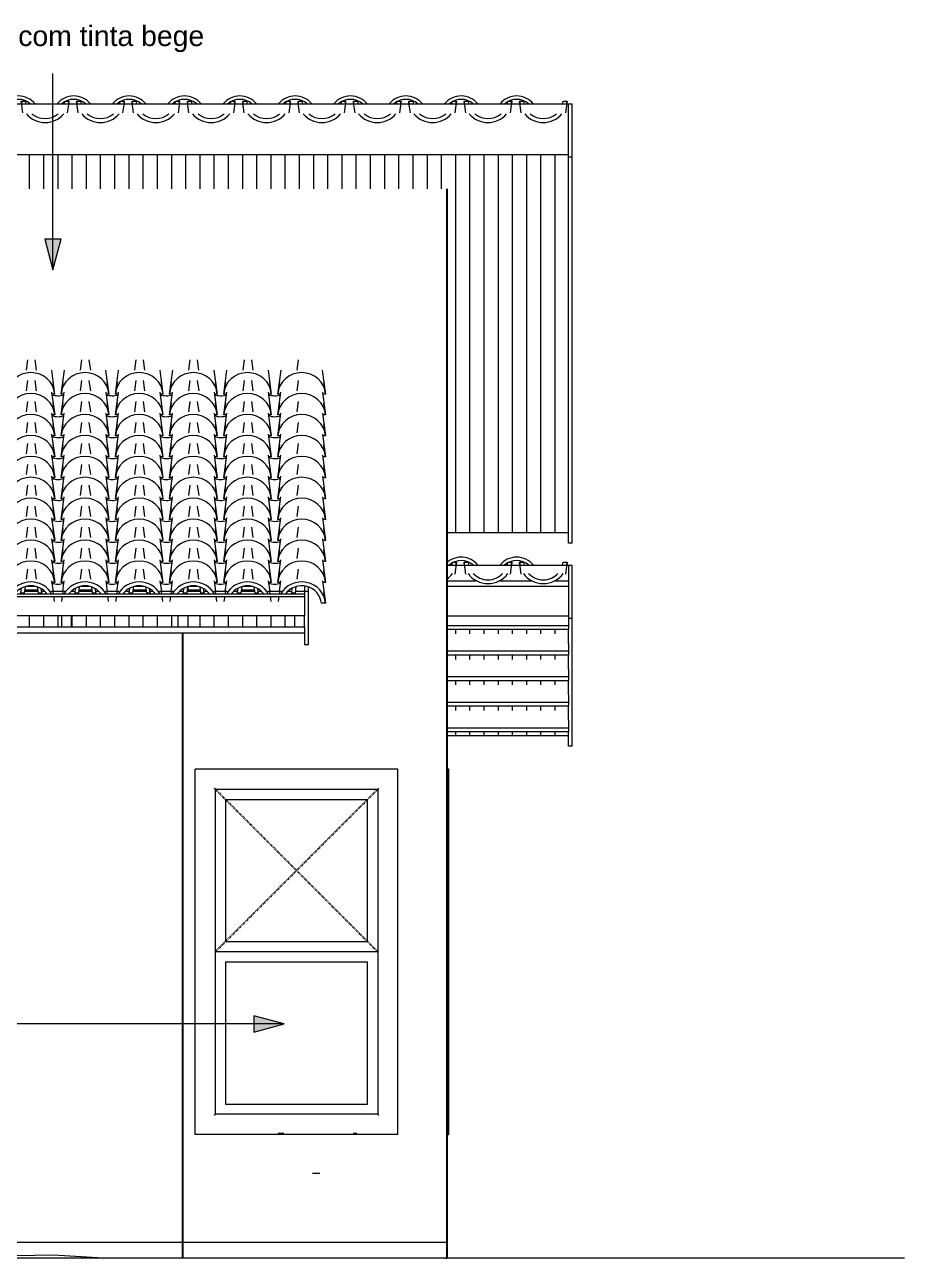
# Model space of a CAD drawing. Header units: millimetres. Extents: x -12976 to 58202, y -2238 to 7407.
# Drawn here: x 5576 to 9911, y 0 to 6076 of the extents above; entities that cross this region are included whole.
import ezdxf

# ---------------------------------------------------------------- set-up
doc = ezdxf.new("R2010")
doc.units = ezdxf.units.MM
doc.linetypes.add('Dash', pattern=[6.35, 3.175, -3.175])
for name, color, linetype, lineweight in [('A-DETL-THIN', 151, 'Continuous', 9), ('A-GLAZ', 151, 'Continuous', 9), ('A-GLAZ-CURT', 52, 'Continuous', 9), ('A-GLAZ-CWMG', 51, 'Continuous', 9), ('A-GLAZ-HDLN', 1, 'Dash', 25), ('A-ROOF', 132, 'Continuous', 9), ('A-ROOF-OTLN', 132, 'Continuous', 9), ('A-ROOF-PATT', 132, 'Continuous', 9), ('A-WALL', 113, 'Continuous', 25), ('C-TOPO', 7, 'Continuous', 9), ('G-ANNO-TEXT', 231, 'Continuous', 9), ('I-FURN', 30, 'Continuous', 9)]:
    doc.layers.add(name, color=color, linetype=linetype, lineweight=lineweight)
doc.styles.add('Arial', font='arial.ttf', dxfattribs={"height": 100})

# ---------------------------------------------------------------- blocks, each defined once
blk = doc.blocks.new('Janela basculante e folha fixa - 80 x 160 cm-4197805-FACHADA POSTERIOR')
at = {"layer": 'A-GLAZ'}
for p, q in [((7665.4, 2410), (7655.4, 2410)), ((7665.4, 610), (7665.4, 2410)), ((7655.4, 610), (7665.4, 610))]:
    blk.add_line(p, q, dxfattribs=at)
blk = doc.blocks.new('Janela basculante e folha fixa - 80 x 160 cm-V1-FACHADA POSTERIOR')
at = {"layer": 'A-GLAZ'}
for p, q in [((7415.4, 2410), (6415.4, 2410)), ((6415.4, 610), (6415.4, 2410)), ((7415.4, 610), (7415.4, 2410)), ((6515.4, 710), (6515.4, 2310)), ((6515.4, 2310), (7315.4, 2310)), ((7315.4, 2310), (7315.4, 710)), ((6565.4, 2260), (6565.4, 1560)), ((6565.4, 2260), (7265.4, 2260)), ((7265.4, 1560), (7265.4, 2260)), ((6565.4, 1560), (7265.4, 1560)), ((7315.4, 1510), (6515.4, 1510)), ((6565.4, 1460), (6565.4, 760)), ((6565.4, 1460), (7265.4, 1460)), ((7265.4, 760), (7265.4, 1460)), ((6565.4, 760), (7265.4, 760)), ((7315.4, 710), (6515.4, 710)), ((7415.4, 610), (6415.4, 610))]:
    blk.add_line(p, q, dxfattribs=at)
for points, knots in [([(6515.4, 2310), (6515.4, 2310), (6515.3, 2310.1), (6515, 2310.4), (6514.7, 2310.7), (6514.4, 2311), (6514.1, 2311.2), (6513.8, 2311.5), (6513.5, 2311.9), (6513.2, 2312.2), (6512.8, 2312.6), (6512.3, 2313.1), (6511.5, 2313.9), (6510.8, 2314.6), (6510.4, 2315)], [-1, -1, -1, -1, -0.833333, -0.75, -0.666667, -0.583333, -0.541667, -0.5, -0.416667, -0.375, -0.333333, -0.25, -0.166667, 0, 0, 0, 0]), ([(7320.4, 2315), (7319.9, 2314.6), (7319.3, 2313.9), (7318.5, 2313.1), (7318, 2312.6), (7317.6, 2312.2), (7317.2, 2311.9), (7316.9, 2311.5), (7316.6, 2311.2), (7316.3, 2311), (7316, 2310.7), (7315.7, 2310.4), (7315.5, 2310.1), (7315.4, 2310), (7315.4, 2310)], [0, 0, 0, 0, 0.166667, 0.25, 0.333333, 0.375, 0.416667, 0.5, 0.541667, 0.583333, 0.666667, 0.75, 0.833333, 1, 1, 1, 1]), ([(6510.4, 705), (6510.8, 705.4), (6511.5, 706.1), (6512.3, 706.9), (6512.8, 707.4), (6513.2, 707.8), (6513.5, 708.1), (6513.8, 708.5), (6514.1, 708.8), (6514.4, 709), (6514.7, 709.3), (6515, 709.6), (6515.3, 709.9), (6515.4, 710), (6515.4, 710)], [0, 0, 0, 0, 0.166667, 0.25, 0.333333, 0.375, 0.416667, 0.5, 0.541667, 0.583333, 0.666667, 0.75, 0.833333, 1, 1, 1, 1]), ([(7320.4, 705), (7319.9, 705.4), (7319.3, 706.1), (7318.5, 706.9), (7318, 707.4), (7317.6, 707.8), (7317.2, 708.1), (7316.9, 708.5), (7316.6, 708.8), (7316.3, 709), (7316, 709.3), (7315.7, 709.6), (7315.5, 709.9), (7315.4, 710), (7315.4, 710)], [0, 0, 0, 0, 0.166667, 0.25, 0.333333, 0.375, 0.416667, 0.5, 0.541667, 0.583333, 0.666667, 0.75, 0.833333, 1, 1, 1, 1])]:
    blk.add_open_spline(points, degree=3, knots=knots, dxfattribs=at)
at = {"layer": 'A-GLAZ-HDLN'}
for p, q in [((6515.4, 2310), (7315.4, 1510)), ((6515.4, 1510), (7315.4, 2310))]:
    blk.add_line(p, q, dxfattribs=at)
blk = doc.blocks.new('Blks_Mob Bonaldo_Poltrona Pil Design - Único-3564971-FACHADA POSTERIOR')
at = {"layer": 'I-FURN', "color": 8}
for p, q in [((6852.2, 614.5), (6824.2, 614.5)), ((7211.8, 614.5), (7195, 614.5)), ((6994.1, 419.7), (7030.9, 419.7))]:
    blk.add_line(p, q, dxfattribs=at)
blk = doc.blocks.new('Rectangular Mullion - Ripa-3577153-FACHADA POSTERIOR')
at = {"layer": 'A-GLAZ-CWMG'}
for p, q in [((7655.4, 3337.3), (7799.8, 3337.3)), ((8255.4, 3308.6), (7655.4, 3308.6)), ((7917.8, 3337.3), (8072.7, 3337.3)), ((8190.6, 3337.3), (8255.4, 3337.3)), ((8255.4, 3337.3), (8255.4, 3308.6)), ((8255.4, 3308.6), (8255.4, 3304.4))]:
    blk.add_line(p, q, dxfattribs=at)
blk = doc.blocks.new('Rectangular Mullion - Terça-3577237-FACHADA POSTERIOR')
at = {"layer": 'A-GLAZ-CWMG'}
for p, q in [((8255.4, 3163.5), (8255.4, 3115.9)), ((8255.4, 3115.9), (7655.4, 3115.9)), ((8255.4, 3115.9), (8255.4, 3098.7)), ((7655.4, 3098.7), (8255.4, 3098.7))]:
    blk.add_line(p, q, dxfattribs=at)
blk = doc.blocks.new('Rectangular Mullion - Terça-3577243-FACHADA POSTERIOR')
at = {"layer": 'A-GLAZ-CWMG'}
for p, q in [((8255.4, 2650.2), (8255.4, 2611.9)), ((8255.4, 2611.9), (7655.4, 2611.9)), ((7655.4, 2594.7), (8255.4, 2594.7)), ((8255.4, 2611.9), (8255.4, 2594.7))]:
    blk.add_line(p, q, dxfattribs=at)
blk = doc.blocks.new('Rectangular Mullion - Ripa-3577505-FACHADA POSTERIOR')
at = {"layer": 'A-GLAZ-CWMG'}
for p, q in [((301, 3291.4), (238.4, 3291.4)), ((293.5, 3308.6), (242, 3308.6)), ((568, 3291.4), (505.3, 3291.4)), ((560.4, 3308.6), (508.9, 3308.6)), ((834.9, 3291.4), (772.2, 3291.4)), ((827.4, 3308.6), (775.8, 3308.6)), ((1101.8, 3291.4), (1039.1, 3291.4)), ((1094.3, 3308.6), (1042.7, 3308.6)), ((1368.7, 3291.4), (1306, 3291.4)), ((1361.2, 3308.6), (1309.7, 3308.6)), ((1635.7, 3291.4), (1573, 3291.4)), ((1628.1, 3308.6), (1576.6, 3308.6)), ((1902.6, 3291.4), (1839.9, 3291.4)), ((1895.1, 3308.6), (1843.5, 3308.6)), ((2169.5, 3291.4), (2106.8, 3291.4)), ((2162, 3308.6), (2110.4, 3308.6)), ((2436.4, 3291.4), (2373.7, 3291.4)), ((2428.9, 3308.6), (2377.4, 3308.6)), ((2703.4, 3291.4), (2640.7, 3291.4)), ((2695.8, 3308.6), (2644.3, 3308.6)), ((2962.8, 3308.6), (2936.2, 3308.6)), ((2970.3, 3291.4), (2936.2, 3291.4)), ((3237.2, 3291.4), (3174.5, 3291.4)), ((3229.7, 3308.6), (3178.1, 3308.6)), ((3460.4, 3291.4), (3441.4, 3291.4)), ((3460.4, 3308.6), (3445, 3308.6)), ((3771, 3291.4), (3708.4, 3291.4)), ((3763.5, 3308.6), (3712, 3308.6)), ((4034.5, 3291.4), (3975.3, 3291.4)), ((4030.4, 3308.6), (3978.9, 3308.6)), ((4304.9, 3291.4), (4242.2, 3291.4)), ((4297.4, 3308.6), (4245.8, 3308.6)), ((4571.8, 3291.4), (4509.1, 3291.4)), ((4564.3, 3308.6), (4512.7, 3308.6)), ((4838.7, 3291.4), (4776, 3291.4)), ((4831.2, 3308.6), (4779.7, 3308.6)), ((5105.7, 3291.4), (5043, 3291.4)), ((5098.1, 3308.6), (5046.6, 3308.6)), ((5372.6, 3291.4), (5309.9, 3291.4)), ((5365.1, 3308.6), (5313.5, 3308.6)), ((5639.5, 3291.4), (5576.8, 3291.4)), ((5632, 3308.6), (5580.4, 3308.6)), ((5906.4, 3291.4), (5843.7, 3291.4)), ((5898.9, 3308.6), (5847.4, 3308.6)), ((6173.4, 3291.4), (6110.7, 3291.4)), ((6165.8, 3308.6), (6114.3, 3308.6)), ((6432.8, 3308.6), (6381.2, 3308.6)), ((6440.3, 3291.4), (6381.2, 3291.4)), ((6707.2, 3291.4), (6644.5, 3291.4)), ((6699.7, 3308.6), (6648.1, 3308.6))]:
    blk.add_line(p, q, dxfattribs=at)
blk = doc.blocks.new('Rectangular Mullion - Caibro-4257888-FACHADA POSTERIOR')
at = {"layer": 'A-GLAZ-CWMG'}
for p, q in [((6905.4, 3163.6), (6905.4, 3109.7)), ((6955.4, 3109.7), (6955.4, 3163.6)), ((6905.4, 3109.7), (6955.4, 3109.7))]:
    blk.add_line(p, q, dxfattribs=at)
blk = doc.blocks.new('Rectangular Mullion - Caibro-4257885-FACHADA POSTERIOR')
at = {"layer": 'A-GLAZ-CWMG'}
for p, q in [((589.5, 3163.6), (589.5, 3109.7)), ((639.5, 3109.7), (639.5, 3163.6)), ((589.5, 3109.7), (639.5, 3109.7))]:
    blk.add_line(p, q, dxfattribs=at)
blk = doc.blocks.new('Rectangular Mullion - Caibro-V6-FACHADA POSTERIOR')
at = {"layer": 'A-GLAZ-CWMG'}
for p, q in [((6381.2, 3283.5), (6381.2, 3308.6)), ((6331.2, 3163.6), (6331.2, 3109.7)), ((6381.2, 3109.7), (6381.2, 3163.6)), ((6331.2, 3109.7), (6381.2, 3109.7))]:
    blk.add_line(p, q, dxfattribs=at)
blk = doc.blocks.new('COLONIAL BASE - COLONIAL BASE-3578828-FACHADA POSTERIOR')
at = {"layer": 'A-GLAZ-CURT'}
for p, q in [((7743.5, 3413.5), (7741.5, 3428.2)), ((7741.5, 3428.2), (7761.5, 3428.2)), ((7749.5, 3369.2), (7742.4, 3420)), ((7956, 3428.2), (7976, 3428.2)), ((7975.1, 3420), (7968, 3369.2)), ((7976, 3428.2), (7974, 3413.5))]:
    blk.add_line(p, q, dxfattribs=at)
for centre, major_axis, start_param, end_param in [((7727.2, 3355.1), (102.8, 0), 0.63984, 2.351477), ((7727.2, 3355.1), (85.3, 0), 0.797984, 2.343608), ((7858.8, 3435.4), (117.5, 0), 3.205466, 3.338111), ((7858.8, 3435.4), (97.5, 0), 3.218592, 3.379417), ((7858.8, 3435.4), (97.5, 0), 6.045361, 6.16477), ((7858.8, 3435.4), (97.5, 0), 6.165433, 6.206186), ((7858.8, 3435.4), (117.5, 0), 6.086667, 6.219312), ((7858.8, 3435.4), (117.5, 0), 3.729518, 5.695259), ((7858.8, 3435.4), (97.5, 0), 3.877413, 5.547365)]:
    blk.add_ellipse(centre, major_axis=major_axis, ratio=0.957826, start_param=start_param, end_param=end_param, dxfattribs=at)
blk = doc.blocks.new('COLONIAL BASE - COLONIAL BASE-V9-FACHADA POSTERIOR')
at = {"layer": 'A-GLAZ-CURT'}
for p, q in [((7683.1, 3428.2), (7703.2, 3428.2)), ((7702.3, 3420), (7695.2, 3369.2)), ((7703.2, 3428.2), (7701.2, 3413.5))]:
    blk.add_line(p, q, dxfattribs=at)
for major_axis, start_param, end_param in [((97.5, 0), 6.045361, 6.16477), ((97.5, 0), 6.165433, 6.206186), ((117.5, 0), 6.086667, 6.219312), ((97.5, 0), 5.510582, 5.547365), ((117.5, 0), 5.350496, 5.695259)]:
    blk.add_ellipse((7585.9, 3435.4), major_axis=major_axis, ratio=0.957826, start_param=start_param, end_param=end_param, dxfattribs=at)
blk = doc.blocks.new('COLONIAL BASE - COLONIAL BASE-V10-FACHADA POSTERIOR')
at = {"layer": 'A-GLAZ-CURT'}
for p, q in [((8016.3, 3413.5), (8014.3, 3428.2)), ((8014.3, 3428.2), (8034.4, 3428.2)), ((8022.3, 3369.2), (8015.2, 3420)), ((8228.8, 3428.2), (8248.8, 3428.2)), ((8248, 3420), (8240.8, 3369.2)), ((8248.8, 3428.2), (8246.8, 3413.5))]:
    blk.add_line(p, q, dxfattribs=at)
for centre, major_axis, start_param, end_param in [((8000.1, 3355.1), (102.8, 0), 0.63984, 2.501753), ((8000.1, 3355.1), (85.3, 0), 0.797984, 2.343608), ((8131.6, 3435.4), (117.5, 0), 3.205466, 3.338111), ((8131.6, 3435.4), (97.5, 0), 3.218592, 3.379417), ((8131.6, 3435.4), (97.5, 0), 6.045361, 6.206186), ((8131.6, 3435.4), (117.5, 0), 6.086667, 6.219312), ((8131.6, 3435.4), (117.5, 0), 3.729518, 5.695259), ((8131.6, 3435.4), (97.5, 0), 3.877413, 5.547365)]:
    blk.add_ellipse(centre, major_axis=major_axis, ratio=0.957826, start_param=start_param, end_param=end_param, dxfattribs=at)
blk = doc.blocks.new('COLONIAL BASE - COLONIAL BASE-4234113-FACHADA POSTERIOR')
at = {"layer": 'A-GLAZ-CURT'}
for p, q in [((7743.4, 5685.5), (7741.5, 5699.6)), ((7741.5, 5699.6), (7761.5, 5699.6)), ((7749.3, 5641.5), (7742.4, 5691.3)), ((7956, 5699.6), (7976, 5699.6)), ((7975.1, 5691.3), (7968.2, 5641.5)), ((7976, 5699.6), (7974.1, 5685.5))]:
    blk.add_line(p, q, dxfattribs=at)
for centre, major_axis, start_param, end_param in [((7727.2, 5626.4), (102.8, 0), 0.648016, 2.493576), ((7727.2, 5626.4), (85.3, 0), 0.811505, 2.330088), ((7858.8, 5706.7), (117.5, 0), 3.205466, 3.332025), ((7858.8, 5706.7), (97.5, 0), 3.218592, 3.372085), ((7858.8, 5706.7), (97.5, 0), 6.052693, 6.16477), ((7858.8, 5706.7), (97.5, 0), 6.165433, 6.206186), ((7858.8, 5706.7), (117.5, 0), 6.092753, 6.219312), ((7858.8, 5706.7), (117.5, 0), 3.815207, 5.609571), ((7858.8, 5706.7), (97.5, 0), 3.986288, 5.43849)]:
    blk.add_ellipse(centre, major_axis=major_axis, ratio=0.957826, start_param=start_param, end_param=end_param, dxfattribs=at)
blk = doc.blocks.new('COLONIAL BASE - COLONIAL BASE-V11-FACHADA POSTERIOR')
at = {"layer": 'A-GLAZ-CURT'}
for p, q in [((7197.8, 5685.5), (7195.8, 5699.6)), ((7195.8, 5699.6), (7215.9, 5699.6)), ((7203.7, 5641.5), (7196.7, 5691.3)), ((7410.3, 5699.6), (7430.4, 5699.6)), ((7429.5, 5691.3), (7422.5, 5641.5)), ((7430.4, 5699.6), (7428.5, 5685.5))]:
    blk.add_line(p, q, dxfattribs=at)
for centre, major_axis, start_param, end_param in [((7181.6, 5626.4), (102.8, 0), 0.648016, 2.493576), ((7181.6, 5626.4), (85.3, 0), 0.811505, 2.330088), ((7313.1, 5706.7), (117.5, 0), 3.205466, 3.332025), ((7313.1, 5706.7), (97.5, 0), 3.218592, 3.372085), ((7313.1, 5706.7), (97.5, 0), 6.054291, 6.16477), ((7313.1, 5706.7), (97.5, 0), 6.165433, 6.206186), ((7313.1, 5706.7), (117.5, 0), 6.092753, 6.219312), ((7313.1, 5706.7), (117.5, 0), 3.815207, 5.609571), ((7313.1, 5706.7), (97.5, 0), 3.986288, 5.43849)]:
    blk.add_ellipse(centre, major_axis=major_axis, ratio=0.957826, start_param=start_param, end_param=end_param, dxfattribs=at)
blk = doc.blocks.new('COLONIAL BASE - COLONIAL BASE-V12-FACHADA POSTERIOR')
at = {"layer": 'A-GLAZ-CURT'}
for p, q in [((8016.2, 5685.5), (8014.3, 5699.6)), ((8014.3, 5699.6), (8034.4, 5699.6)), ((8022.2, 5641.5), (8015.2, 5691.3)), ((8228.8, 5699.6), (8248.8, 5699.6)), ((8248, 5691.3), (8241, 5641.5)), ((8248.8, 5699.6), (8246.9, 5685.5))]:
    blk.add_line(p, q, dxfattribs=at)
for centre, major_axis, start_param, end_param in [((8000.1, 5626.4), (102.8, 0), 0.648016, 2.493576), ((8000.1, 5626.4), (85.3, 0), 0.811505, 2.330088), ((8131.6, 5706.7), (117.5, 0), 3.205466, 3.332025), ((8131.6, 5706.7), (97.5, 0), 3.218592, 3.372085), ((8131.6, 5706.7), (97.5, 0), 6.052693, 6.206186), ((8131.6, 5706.7), (117.5, 0), 6.092753, 6.219312), ((8131.6, 5706.7), (117.5, 0), 3.815207, 5.609571), ((8131.6, 5706.7), (97.5, 0), 3.986288, 5.43849)]:
    blk.add_ellipse(centre, major_axis=major_axis, ratio=0.957826, start_param=start_param, end_param=end_param, dxfattribs=at)
blk = doc.blocks.new('COLONIAL BASE - COLONIAL BASE-4234642-FACHADA POSTERIOR')
at = {"layer": 'A-GLAZ-CURT'}
for p, q in [((553.7, 3395), (560.8, 3344.2)), ((779.3, 3344.2), (786.5, 3395)), ((565.9, 3306.6), (569.9, 3277.3)), ((587.9, 3277.3), (585.4, 3297.9)), ((692.3, 3285), (690.3, 3270.8)), ((692.1, 3283.5), (699.4, 3337.5)), ((752.3, 3277.3), (755.1, 3300.8)), ((770.3, 3277.3), (774.5, 3308.1)), ((903.7, 3337.5), (911.1, 3283.5)), ((912.8, 3270.8), (910.9, 3285)), ((569.9, 3277.3), (587.9, 3277.3)), ((689, 3261.1), (685.2, 3234.2)), ((752.3, 3277.3), (770.3, 3277.3)), ((918, 3234.2), (914.2, 3261.1))]:
    blk.add_line(p, q, dxfattribs=at)
for centre, major_axis, start_param, end_param in [((801.6, 3218.8), (117.5, 0), 0.484254, 2.657338), ((801.6, 3218.8), (97.5, 0), 0.592752, 2.548841), ((670.1, 3299.1), (102.8, 0), 3.36491, 3.43477), ((670.1, 3299.1), (85.3, 0), 3.411763, 3.497793), ((670.1, 3299.1), (85.3, 0), 5.926985, 6.013015), ((670.1, 3299.1), (102.8, 0), 5.990008, 6.059868)]:
    blk.add_ellipse(centre, major_axis=major_axis, ratio=0.957826, start_param=start_param, end_param=end_param, dxfattribs=at)
blk = doc.blocks.new('COLONIAL BASE - COLONIAL BASE-V21-FACHADA POSTERIOR')
at = {"layer": 'A-GLAZ-CURT'}
for p, q in [((6692.9, 3395), (6700.1, 3344.2)), ((6918.6, 3344.2), (6925.7, 3395)), ((6705.1, 3306.6), (6709.1, 3277.3)), ((6727.1, 3277.3), (6724.7, 3297.9)), ((6831.6, 3285), (6829.6, 3270.8)), ((6831.4, 3283.5), (6838.7, 3337.5)), ((6891.5, 3277.3), (6894.3, 3300.8)), ((6909.5, 3277.3), (6913.7, 3308.1)), ((7043, 3337.5), (7058.1, 3226)), ((7057.2, 3234.2), (7050.1, 3285)), ((6709.1, 3277.3), (6727.1, 3277.3)), ((6828.2, 3261.1), (6824.4, 3234.2)), ((6891.5, 3277.3), (6909.5, 3277.3)), ((7058.1, 3226), (7038, 3226))]:
    blk.add_line(p, q, dxfattribs=at)
for centre, major_axis, start_param, end_param in [((6940.8, 3218.8), (117.5, 0), 0.063873, 2.657338), ((6940.8, 3218.8), (97.5, 0), 0.076999, 2.548841), ((6809.3, 3299.1), (102.8, 0), 3.36491, 3.43477), ((6809.3, 3299.1), (85.3, 0), 3.411763, 3.497793), ((6809.3, 3299.1), (85.3, 0), 5.926985, 6.013015), ((6809.3, 3299.1), (102.8, 0), 5.990008, 6.059868)]:
    blk.add_ellipse(centre, major_axis=major_axis, ratio=0.957826, start_param=start_param, end_param=end_param, dxfattribs=at)
blk = doc.blocks.new('COLONIAL BASE - COLONIAL BASE-V19-FACHADA POSTERIOR')
at = {"layer": 'A-GLAZ-CURT'}
for p, q in [((1087.5, 3498.1), (1094.7, 3447.3)), ((1313.2, 3447.3), (1320.3, 3498.1)), ((1218.2, 3329), (1233.3, 3440.6)), ((1437.6, 3440.6), (1452.7, 3329)), ((1226.2, 3388.1), (1219, 3337.3)), ((1451.8, 3337.3), (1444.7, 3388.1)), ((1232.1, 3329), (1218.2, 3329)), ((1452.7, 3329), (1438.7, 3329))]:
    blk.add_line(p, q, dxfattribs=at)
for centre, major_axis, start_param, end_param in [((1335.4, 3321.9), (117.5, 0), 0.063873, 3.077719), ((1203.9, 3402.2), (85.3, 0), 4.326004, 5.046238)]:
    blk.add_ellipse(centre, major_axis=major_axis, ratio=0.957826, start_param=start_param, end_param=end_param, dxfattribs=at)
blk = doc.blocks.new('COLONIAL BASE - COLONIAL BASE-V22-FACHADA POSTERIOR')
at = {"layer": 'A-GLAZ-CURT'}
for p, q in [((5892.2, 3498.1), (5899.3, 3447.3)), ((6117.8, 3447.3), (6124.9, 3498.1)), ((6022.8, 3329), (6037.9, 3440.6)), ((6242.2, 3440.6), (6257.3, 3329)), ((6030.8, 3388.1), (6023.7, 3337.3)), ((6256.4, 3337.3), (6249.3, 3388.1)), ((6036.8, 3329), (6022.8, 3329)), ((6257.3, 3329), (6243.4, 3329))]:
    blk.add_line(p, q, dxfattribs=at)
for centre, major_axis, start_param, end_param in [((6140.1, 3321.9), (117.5, 0), 0.063873, 3.077719), ((6008.5, 3402.2), (85.3, 0), 4.331882, 5.046238)]:
    blk.add_ellipse(centre, major_axis=major_axis, ratio=0.957826, start_param=start_param, end_param=end_param, dxfattribs=at)
blk = doc.blocks.new('COLONIAL BASE - COLONIAL BASE-V20-FACHADA POSTERIOR')
at = {"layer": 'A-GLAZ-CURT'}
for p, q in [((286.8, 4425.9), (293.9, 4375.1)), ((417.4, 4256.9), (433.4, 4374.9)), ((512.4, 4375.1), (519.6, 4425.9)), ((635.9, 4374.9), (651.9, 4256.9)), ((425.4, 4315.9), (418.3, 4265.1)), ((651.1, 4265.1), (643.9, 4315.9)), ((431.4, 4256.9), (417.4, 4256.9)), ((651.9, 4256.9), (638, 4256.9))]:
    blk.add_line(p, q, dxfattribs=at)
for centre, major_axis, start_param, end_param in [((534.7, 4249.7), (117.5, 0), 0.063873, 3.077719), ((403.2, 4330), (85.3, 0), 4.326004, 5.046238)]:
    blk.add_ellipse(centre, major_axis=major_axis, ratio=0.957826, start_param=start_param, end_param=end_param, dxfattribs=at)
blk = doc.blocks.new('COLONIAL BASE - COLONIAL BASE-V23-FACHADA POSTERIOR')
at = {"layer": 'A-GLAZ-CURT'}
for p, q in [((5892.2, 4425.9), (5899.3, 4375.1)), ((6022.8, 4256.9), (6038.8, 4374.9)), ((6117.8, 4375.1), (6124.9, 4425.9)), ((6241.3, 4374.9), (6257.3, 4256.9)), ((6030.8, 4315.9), (6023.7, 4265.1)), ((6256.4, 4265.1), (6249.3, 4315.9)), ((6036.8, 4256.9), (6022.8, 4256.9)), ((6257.3, 4256.9), (6243.4, 4256.9))]:
    blk.add_line(p, q, dxfattribs=at)
for centre, major_axis, start_param, end_param in [((6140.1, 4249.7), (117.5, 0), 0.063873, 3.077719), ((6008.5, 4330), (85.3, 0), 4.331882, 5.046238)]:
    blk.add_ellipse(centre, major_axis=major_axis, ratio=0.957826, start_param=start_param, end_param=end_param, dxfattribs=at)

msp = doc.modelspace()

# ---------------------------------------------------------------- hatches: boundary and pattern name
at = {"layer": 'A-ROOF-PATT'}
h = msp.add_hatch(dxfattribs=at)
h.set_pattern_fill('FP_4', color=256, style=0, pattern_type=2)
h.set_pattern_definition([(90, (0, 1190), (-70, 4e-15), [])])
h.paths.add_polyline_path([(8255.4, 3574.7), (8255.4, 5435.5), (-2384.6, 5435.5), (-2384.6, 5266.7), (7655.4, 5266.7), (7655.4, 3574.7), (8122.8, 3574.7)])
h = msp.add_hatch(dxfattribs=at)
h.set_pattern_fill('FP_3', color=256, style=0, pattern_type=2)
h.set_pattern_definition([(90, (0, 7578.52), (-70, 4e-15), [])])
h.paths.add_polyline_path([(65.4, 3109.7), (589.5, 3109.7), (589.5, 3163.6), (65.4, 3163.6), (65.4, 3143)])
h.paths.add_polyline_path([(4099.7, 3109.7), (4608.7, 3109.7), (4608.7, 3163.6), (4084.5, 3163.6), (4084.5, 3109.7)])
h.paths.add_polyline_path([(6905.4, 3109.7), (6905.4, 3163.6), (6381.2, 3163.6), (6381.2, 3109.7), (6871.2, 3109.7)])
h.paths.add_polyline_path([(639.5, 3109.7), (1163.7, 3109.7), (1163.7, 3163.6), (639.5, 3163.6), (639.5, 3143)])
h.paths.add_polyline_path([(4034.5, 3109.7), (4034.5, 3163.6), (3510.4, 3163.6), (3510.4, 3109.7), (4010.3, 3109.7)])
h.paths.add_polyline_path([(1213.7, 3109.7), (1737.9, 3109.7), (1737.9, 3163.6), (1213.7, 3163.6), (1213.7, 3143)])
h.paths.add_polyline_path([(1787.9, 3109.7), (2312, 3109.7), (2311.7, 3163.6), (1787.9, 3163.6), (1787.9, 3143)])
h.paths.add_polyline_path([(6331.2, 3109.7), (6331.2, 3163.6), (5807, 3163.6), (5807, 3109.7), (6290.1, 3109.7)])
h.paths.add_polyline_path([(2362, 3109.7), (2886.2, 3109.7), (2886.2, 3163.6), (2362, 3163.6), (2362, 3143)])
h.paths.add_polyline_path([(5757, 3109.7), (5757, 3163.6), (5232.9, 3163.6), (5232.9, 3109.7), (5753.6, 3109.7)])
h.paths.add_polyline_path([(2936.2, 3109.7), (3460.4, 3109.7), (3460.4, 3163.6), (2936.2, 3163.6), (2936.2, 3143)])
h.paths.add_polyline_path([(5182.9, 3109.7), (5182.9, 3163.6), (4658.7, 3163.6), (4658.7, 3109.7), (5172.5, 3109.7)])
h.paths.add_polyline_path([(794.2, 3308.6), (795.4, 3308.6), (795.4, 3311.4), (776.9, 3308.6), (791.9, 3308.6)])
h.paths.add_polyline_path([(6399.6, 3308.6), (6431.9, 3308.9), (6431, 3309.3), (6407, 3312.2), (6382.2, 3308.6), (6392.7, 3308.6)])
h.paths.add_polyline_path([(6685.9, 3308.6), (6698.9, 3308.9), (6697.9, 3309.3), (6673.9, 3312.2), (6649.2, 3308.6), (6673.9, 3308.6)])
h.paths.add_polyline_path([(253.5, 3308.6), (292.7, 3308.9), (291.8, 3309.3), (267.7, 3312.2), (243, 3308.6), (243.7, 3308.6)])
h.paths.add_polyline_path([(559.6, 3308.6), (559.6, 3308.9), (558.7, 3309.3), (534.7, 3312.2), (509.9, 3308.6), (558.7, 3308.6)])
h = msp.add_hatch(dxfattribs=at)
h.set_pattern_fill('FP_5', color=256, style=0, pattern_type=2)
h.set_pattern_definition([(90, (0, 712.93), (-70, 4e-15), [])])
h.paths.add_polyline_path([(7765.2, 2574.7), (8255.4, 2574.7), (8255.4, 2594.7), (7655.4, 2594.7), (7655.4, 2574.7)])
h.paths.add_polyline_path([(7765.2, 2698.1), (8255.4, 2698.1), (8255.4, 2720.7), (7655.4, 2720.7), (7655.4, 2698.1)])
h.paths.add_polyline_path([(7988.7, 2824.1), (8255.4, 2824.1), (8255.4, 2846.7), (7655.4, 2846.7), (7655.4, 2824.1), (7944, 2824.1)])
h.paths.add_polyline_path([(8033.4, 2950.1), (8255.4, 2950.1), (8255.4, 2972.7), (7655.4, 2972.7), (7655.4, 2950.1), (7988.7, 2950.1)])
h.paths.add_polyline_path([(8167.5, 3076.1), (8255.4, 3076.1), (8255.4, 3098.7), (7655.4, 3098.7), (7655.4, 3076.1), (8122.8, 3076.1)])
at = {"layer": 'G-ANNO-TEXT'}
for points in [[(5715.1, 4869.1), (5755.3, 5019.1), (5674.9, 5019.1)], [(6855, 1154.5), (6705, 1194.7), (6705, 1114.3)]]:
    msp.add_hatch(color=7, dxfattribs=at).paths.add_polyline_path(points)

# ---------------------------------------------------------------- linework, layer by layer
at = {"layer": 'A-DETL-THIN'}
msp.add_line((9910.8, 0), (-12975.7, 0), dxfattribs=at)
at = {"layer": 'A-ROOF'}
for p, q in [((7655.4, 3574.7), (8255.4, 3574.7)), ((15.4, 3109.7), (6955.4, 3109.7)), ((6955.4, 3078.4), (15.4, 3078.4)), ((7655.4, 2574.7), (8255.4, 2574.7))]:
    msp.add_line(p, q, dxfattribs=at)
at = {"layer": 'A-ROOF-OTLN'}
for p, q in [((-2384.6, 5685.5), (8274.4, 5685.5)), ((8255.4, 3522.5), (8255.4, 5685.5)), ((8274.4, 3522.5), (8274.4, 5685.5)), ((8255.4, 5435.5), (-2384.6, 5435.5)), ((8255.4, 5424.5), (8274.4, 5424.5)), ((8274.4, 3522.5), (8255.4, 3522.5)), ((7655.4, 3413.5), (8274.4, 3413.5)), ((8255.4, 3413.5), (8255.4, 3337.3)), ((8274.4, 2522.5), (8274.4, 3413.5)), ((5640.6, 3283.5), (5575.8, 3283.5)), ((5675.8, 3283.5), (5659.4, 3283.5)), ((5773, 3283.5), (5706.4, 3283.5)), ((5823.8, 3283.5), (5803.6, 3283.5)), ((5907.5, 3283.5), (5843, 3283.5)), ((5942.7, 3283.5), (5926.3, 3283.5)), ((6039.9, 3283.5), (5973.3, 3283.5)), ((6090.8, 3283.5), (6070.5, 3283.5)), ((6174.4, 3283.5), (6109.6, 3283.5)), ((6209.6, 3283.5), (6193.3, 3283.5)), ((6306.8, 3283.5), (6240.2, 3283.5)), ((6357.7, 3283.5), (6337.4, 3283.5)), ((6441.3, 3283.5), (6376.5, 3283.5)), ((6476.5, 3283.5), (6460.2, 3283.5)), ((6573.7, 3283.5), (6507.2, 3283.5)), ((6624.6, 3283.5), (6604.3, 3283.5)), ((6708.3, 3283.5), (6643.4, 3283.5)), ((6743.5, 3283.5), (6727.1, 3283.5)), ((6840.6, 3283.5), (6774.1, 3283.5)), ((6891.5, 3283.5), (6871.3, 3283.5)), ((6974.4, 3283.5), (6910.4, 3283.5)), ((6955.4, 3310.4), (6955.4, 3163.6)), ((6974.4, 3022.5), (6974.4, 3305.7)), ((8255.4, 3304.4), (8255.4, 3163.5)), ((6955.4, 3270.8), (15.4, 3270.8)), ((6955.4, 3258.1), (15.4, 3258.1)), ((6955.4, 3163.6), (15.4, 3163.6)), ((8255.4, 3163.5), (7655.4, 3163.5)), ((6955.4, 3109.7), (6955.4, 3022.5)), ((8255.4, 3152.5), (8274.4, 3152.5)), ((8255.4, 3028.2), (8255.4, 3098.7)), ((6955.4, 3022.5), (6974.4, 3022.5)), ((8255.4, 2902.2), (8255.4, 2972.7)), ((8255.4, 2776.2), (8255.4, 2846.7)), ((8255.4, 2650.2), (8255.4, 2720.7)), ((8255.4, 2522.5), (8255.4, 2594.7)), ((8274.4, 2522.5), (8255.4, 2522.5))]:
    msp.add_line(p, q, dxfattribs=at)
at = {"layer": 'A-WALL'}
for p, q in [((7655.4, 5266.7), (7655.4, 0)), ((6355.4, 0), (6355.4, 3078.4))]:
    msp.add_line(p, q, dxfattribs=at)
at = {"layer": 'C-TOPO', "color": 8}
for p, q in [((615.4, 79.8), (6355.4, 79.8)), ((4679.4, 79.8), (5716.7, 79.8)), ((4679.4, 79.8), (5716.7, 79.8)), ((5716.7, 79.8), (5963.3, 79.8)), ((5716.7, 79.8), (5963.3, 79.8)), ((5963.3, 79.8), (5978, 79.8)), ((5963.3, 79.8), (5978, 79.8)), ((5978, 79.8), (6353.3, 79.8)), ((5978, 79.8), (6353.3, 79.8)), ((6353.3, 79.8), (6355.4, 79.8)), ((6353.3, 79.8), (6355.4, 79.8)), ((6355.4, 79.8), (6997, 79.8)), ((6355.4, 79.8), (6355.4, 1.8)), ((6355.4, 79.8), (6997, 79.8)), ((6355.4, 79.8), (6355.4, 1.8)), ((6355.4, 79.8), (7655.4, 79.8)), ((6997, 79.8), (7638.7, 79.8)), ((6997, 79.8), (7638.7, 79.8)), ((7638.7, 79.8), (7648.8, 79.8)), ((7638.7, 79.8), (7648.8, 79.8)), ((7648.8, 79.8), (7655.4, 79.8)), ((7648.8, 79.8), (7655.4, 79.8)), ((7655.4, 79.8), (7655.4, 0.2)), ((7655.4, 79.8), (7655.4, 0.2)), ((4679.4, 1.8), (5716.7, 16.5)), ((4679.4, 1.8), (5716.7, 16.5)), ((5716.7, 16.5), (5963.3, 1.8)), ((5716.7, 16.5), (5963.3, 1.8)), ((5963.3, 1.8), (5978, 1.8)), ((5963.3, 1.8), (5978, 1.8)), ((5978, 1.8), (6353.3, 1.8)), ((5978, 1.8), (6353.3, 1.8)), ((6353.3, 1.8), (6355.4, 1.8)), ((6353.3, 1.8), (6355.4, 1.8)), ((7648.8, 0), (7655.4, 0.2)), ((7648.8, 0), (7655.4, 0.2))]:
    msp.add_line(p, q, dxfattribs=at)
at = {"layer": 'G-ANNO-TEXT', "color": 7}
for p, q in [((5715.1, 4869.1), (5715.1, 5836.1)), ((5755.3, 5019.1), (5674.9, 5019.1)), ((5674.9, 5019.1), (5715.1, 4869.1)), ((5715.1, 4869.1), (5755.3, 5019.1)), ((6855, 1154.5), (4227.9, 1154.5)), ((6855, 1154.5), (6705, 1194.7)), ((6705, 1194.7), (6705, 1114.3)), ((6705, 1114.3), (6855, 1154.5))]:
    msp.add_line(p, q, dxfattribs=at)

# ---------------------------------------------------------------- block references
at = {"layer": 'A-GLAZ'}
for name in ['Janela basculante e folha fixa - 80 x 160 cm-V1-FACHADA POSTERIOR', 'Janela basculante e folha fixa - 80 x 160 cm-4197805-FACHADA POSTERIOR']:
    msp.add_blockref(name, (0, 0), dxfattribs=at)
at = {"layer": 'A-GLAZ-CURT'}
for name, p in [('COLONIAL BASE - COLONIAL BASE-4234113-FACHADA POSTERIOR', (-2182.6, 0)), ('COLONIAL BASE - COLONIAL BASE-4234113-FACHADA POSTERIOR', (-1909.7, 0)), ('COLONIAL BASE - COLONIAL BASE-4234113-FACHADA POSTERIOR', (-1636.9, 0)), ('COLONIAL BASE - COLONIAL BASE-4234113-FACHADA POSTERIOR', (-1364.1, 0)), ('COLONIAL BASE - COLONIAL BASE-4234113-FACHADA POSTERIOR', (-1091.3, 0)), ('COLONIAL BASE - COLONIAL BASE-4234113-FACHADA POSTERIOR', (-818.5, 0)), ('COLONIAL BASE - COLONIAL BASE-V11-FACHADA POSTERIOR', (0, 0)), ('COLONIAL BASE - COLONIAL BASE-4234113-FACHADA POSTERIOR', (-272.8, 0)), ('COLONIAL BASE - COLONIAL BASE-4234113-FACHADA POSTERIOR', (0, 0)), ('COLONIAL BASE - COLONIAL BASE-V12-FACHADA POSTERIOR', (0, 0)), ('COLONIAL BASE - COLONIAL BASE-V20-FACHADA POSTERIOR', (5071.5, 0)), ('COLONIAL BASE - COLONIAL BASE-V20-FACHADA POSTERIOR', (5338.5, 0)), ('COLONIAL BASE - COLONIAL BASE-V23-FACHADA POSTERIOR', (0, 0)), ('COLONIAL BASE - COLONIAL BASE-V20-FACHADA POSTERIOR', (5872.3, 0)), ('COLONIAL BASE - COLONIAL BASE-V20-FACHADA POSTERIOR', (6139.2, 0)), ('COLONIAL BASE - COLONIAL BASE-V20-FACHADA POSTERIOR', (6406.2, 0)), ('COLONIAL BASE - COLONIAL BASE-V19-FACHADA POSTERIOR', (4270.8, 824.7)), ('COLONIAL BASE - COLONIAL BASE-V19-FACHADA POSTERIOR', (4537.7, 824.7)), ('COLONIAL BASE - COLONIAL BASE-V22-FACHADA POSTERIOR', (0, 824.7)), ('COLONIAL BASE - COLONIAL BASE-V19-FACHADA POSTERIOR', (5071.5, 824.7)), ('COLONIAL BASE - COLONIAL BASE-V19-FACHADA POSTERIOR', (5338.5, 824.7)), ('COLONIAL BASE - COLONIAL BASE-V19-FACHADA POSTERIOR', (5605.4, 824.7)), ('COLONIAL BASE - COLONIAL BASE-V19-FACHADA POSTERIOR', (4270.8, 721.6)), ('COLONIAL BASE - COLONIAL BASE-V19-FACHADA POSTERIOR', (4537.7, 721.6)), ('COLONIAL BASE - COLONIAL BASE-V22-FACHADA POSTERIOR', (0, 721.6)), ('COLONIAL BASE - COLONIAL BASE-V19-FACHADA POSTERIOR', (5071.5, 721.6)), ('COLONIAL BASE - COLONIAL BASE-V19-FACHADA POSTERIOR', (5338.5, 721.6)), ('COLONIAL BASE - COLONIAL BASE-V19-FACHADA POSTERIOR', (5605.4, 721.6)), ('COLONIAL BASE - COLONIAL BASE-V19-FACHADA POSTERIOR', (4270.8, 618.5)), ('COLONIAL BASE - COLONIAL BASE-V19-FACHADA POSTERIOR', (4537.7, 618.5)), ('COLONIAL BASE - COLONIAL BASE-V22-FACHADA POSTERIOR', (0, 618.5)), ('COLONIAL BASE - COLONIAL BASE-V19-FACHADA POSTERIOR', (5071.5, 618.5)), ('COLONIAL BASE - COLONIAL BASE-V19-FACHADA POSTERIOR', (5338.5, 618.5)), ('COLONIAL BASE - COLONIAL BASE-V19-FACHADA POSTERIOR', (5605.4, 618.5)), ('COLONIAL BASE - COLONIAL BASE-V19-FACHADA POSTERIOR', (4270.8, 515.5)), ('COLONIAL BASE - COLONIAL BASE-V19-FACHADA POSTERIOR', (4537.7, 515.5)), ('COLONIAL BASE - COLONIAL BASE-V22-FACHADA POSTERIOR', (0, 515.5)), ('COLONIAL BASE - COLONIAL BASE-V19-FACHADA POSTERIOR', (5071.5, 515.5)), ('COLONIAL BASE - COLONIAL BASE-V19-FACHADA POSTERIOR', (5338.5, 515.5)), ('COLONIAL BASE - COLONIAL BASE-V19-FACHADA POSTERIOR', (5605.4, 515.5)), ('COLONIAL BASE - COLONIAL BASE-V19-FACHADA POSTERIOR', (4270.8, 412.4)), ('COLONIAL BASE - COLONIAL BASE-V19-FACHADA POSTERIOR', (4537.7, 412.4)), ('COLONIAL BASE - COLONIAL BASE-V22-FACHADA POSTERIOR', (0, 412.4)), ('COLONIAL BASE - COLONIAL BASE-V19-FACHADA POSTERIOR', (5071.5, 412.4)), ('COLONIAL BASE - COLONIAL BASE-V19-FACHADA POSTERIOR', (5338.5, 412.4)), ('COLONIAL BASE - COLONIAL BASE-V19-FACHADA POSTERIOR', (5605.4, 412.4)), ('COLONIAL BASE - COLONIAL BASE-V19-FACHADA POSTERIOR', (4270.8, 309.3)), ('COLONIAL BASE - COLONIAL BASE-V19-FACHADA POSTERIOR', (4537.7, 309.3)), ('COLONIAL BASE - COLONIAL BASE-V22-FACHADA POSTERIOR', (0, 309.3)), ('COLONIAL BASE - COLONIAL BASE-V19-FACHADA POSTERIOR', (5071.5, 309.3)), ('COLONIAL BASE - COLONIAL BASE-V19-FACHADA POSTERIOR', (5338.5, 309.3)), ('COLONIAL BASE - COLONIAL BASE-V19-FACHADA POSTERIOR', (5605.4, 309.3)), ('COLONIAL BASE - COLONIAL BASE-V19-FACHADA POSTERIOR', (4270.8, 206.2)), ('COLONIAL BASE - COLONIAL BASE-V19-FACHADA POSTERIOR', (4537.7, 206.2)), ('COLONIAL BASE - COLONIAL BASE-V22-FACHADA POSTERIOR', (0, 206.2)), ('COLONIAL BASE - COLONIAL BASE-V19-FACHADA POSTERIOR', (5071.5, 206.2)), ('COLONIAL BASE - COLONIAL BASE-V19-FACHADA POSTERIOR', (5338.5, 206.2)), ('COLONIAL BASE - COLONIAL BASE-V19-FACHADA POSTERIOR', (5605.4, 206.2)), ('COLONIAL BASE - COLONIAL BASE-V19-FACHADA POSTERIOR', (4270.8, 103.1)), ('COLONIAL BASE - COLONIAL BASE-V19-FACHADA POSTERIOR', (4537.7, 103.1)), ('COLONIAL BASE - COLONIAL BASE-V22-FACHADA POSTERIOR', (0, 103.1)), ('COLONIAL BASE - COLONIAL BASE-V19-FACHADA POSTERIOR', (5071.5, 103.1)), ('COLONIAL BASE - COLONIAL BASE-V19-FACHADA POSTERIOR', (5338.5, 103.1)), ('COLONIAL BASE - COLONIAL BASE-V19-FACHADA POSTERIOR', (5605.4, 103.1)), ('COLONIAL BASE - COLONIAL BASE-V19-FACHADA POSTERIOR', (4270.8, 0)), ('COLONIAL BASE - COLONIAL BASE-V19-FACHADA POSTERIOR', (4537.7, 0)), ('COLONIAL BASE - COLONIAL BASE-V22-FACHADA POSTERIOR', (0, 0)), ('COLONIAL BASE - COLONIAL BASE-V19-FACHADA POSTERIOR', (5071.5, 0)), ('COLONIAL BASE - COLONIAL BASE-V19-FACHADA POSTERIOR', (5338.5, 0)), ('COLONIAL BASE - COLONIAL BASE-V19-FACHADA POSTERIOR', (5605.4, 0)), ('COLONIAL BASE - COLONIAL BASE-3578828-FACHADA POSTERIOR', (0, 0)), ('COLONIAL BASE - COLONIAL BASE-V9-FACHADA POSTERIOR', (0, 0)), ('COLONIAL BASE - COLONIAL BASE-V10-FACHADA POSTERIOR', (0, 0)), ('COLONIAL BASE - COLONIAL BASE-4234642-FACHADA POSTERIOR', (4804.6, 0)), ('COLONIAL BASE - COLONIAL BASE-4234642-FACHADA POSTERIOR', (5071.5, 0)), ('COLONIAL BASE - COLONIAL BASE-4234642-FACHADA POSTERIOR', (5338.5, 0)), ('COLONIAL BASE - COLONIAL BASE-4234642-FACHADA POSTERIOR', (5605.4, 0)), ('COLONIAL BASE - COLONIAL BASE-4234642-FACHADA POSTERIOR', (5872.3, 0)), ('COLONIAL BASE - COLONIAL BASE-V21-FACHADA POSTERIOR', (0, 0))]:
    msp.add_blockref(name, p, dxfattribs=at)
at = {"layer": 'A-GLAZ-CWMG'}
for name, p in [('Rectangular Mullion - Ripa-3577505-FACHADA POSTERIOR', (0, 0)), ('Rectangular Mullion - Caibro-V6-FACHADA POSTERIOR', (0, 0)), ('Rectangular Mullion - Ripa-3577153-FACHADA POSTERIOR', (0, 0)), ('Rectangular Mullion - Caibro-4257885-FACHADA POSTERIOR', (5167.5, 0)), ('Rectangular Mullion - Caibro-4257888-FACHADA POSTERIOR', (0, 0)), ('Rectangular Mullion - Terça-3577237-FACHADA POSTERIOR', (0, 0)), ('Rectangular Mullion - Terça-3577243-FACHADA POSTERIOR', (0, 378)), ('Rectangular Mullion - Terça-3577243-FACHADA POSTERIOR', (0, 252)), ('Rectangular Mullion - Terça-3577243-FACHADA POSTERIOR', (0, 126)), ('Rectangular Mullion - Terça-3577243-FACHADA POSTERIOR', (0, 0))]:
    msp.add_blockref(name, p, dxfattribs=at)
at = {"layer": 'I-FURN', "color": 8}
msp.add_blockref('Blks_Mob Bonaldo_Poltrona Pil Design - Único-3564971-FACHADA POSTERIOR', (0, 0), dxfattribs=at)

# ---------------------------------------------------------------- texts
at = {"layer": 'G-ANNO-TEXT', "color": 7, "insert": (4922.9, 6070.7), "char_height": 100, "width": 1916.033, "attachment_point": 1, "style": 'Arial'}
msp.add_mtext('Alvenaria com tinta bege', dxfattribs=at)

doc.saveas('drawing.dxf')
